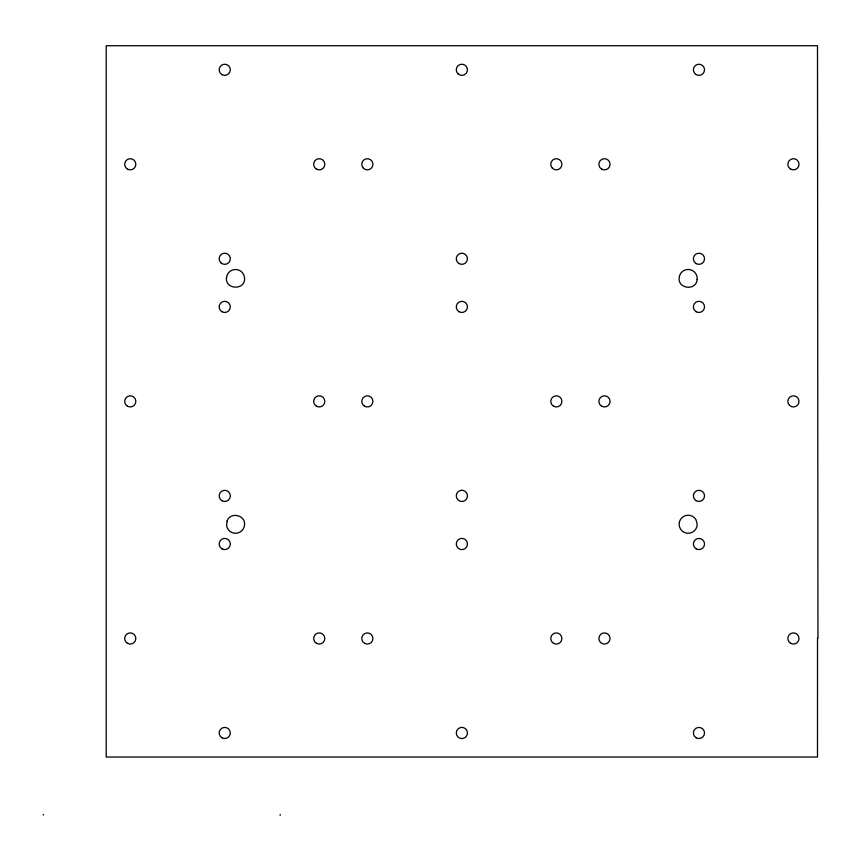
<?xml version="1.0" encoding="UTF-8"?>
<svg xmlns="http://www.w3.org/2000/svg" width="861" height="861" viewBox="0 0 861 861"><rect width="100%" height="100%" fill="white"/><g stroke="black" fill="none" stroke-linecap="round" stroke-linejoin="round"><path stroke-width="1.29" d="M817.519 638.27L817.498 757.045L106.194 757.045L106.194 45.73L817.498 45.73L817.95 638.27M280.169 815.27L280.169 814.42M43.298 814.431L43.287 815.055M226.615 277.048C224.161 290.017 246.117 290.738 244.513 277.629A9.03 9.03 0 0 0 226.615 277.048M679.447 521.917L679.135 524.252A9.03 9.03 0 0 0 688.165 533.282A9.03 9.03 0 0 0 697.206 524.252L695.989 519.732A9.03 9.03 0 0 0 680.341 519.732L679.447 521.917M227.089 521.045L226.615 525.694A9.03 9.03 0 0 0 244.513 525.167C245.998 515.104 230.274 511.38 227.089 521.045M697.141 279.556C696.248 291.136 677.424 288.962 679.2 277.479A9.03 9.03 0 0 1 697.109 277.199L697.141 279.556M461.851 490.296L460.398 490.479A5.586 5.586 0 0 0 460.398 501.274L461.851 501.457A5.586 5.586 0 0 0 467.437 495.871A5.586 5.586 0 0 0 461.851 490.296M461.851 538.416L460.398 538.609A5.586 5.586 0 0 0 460.398 549.393L461.851 549.587A5.586 5.586 0 0 0 467.437 544.001A5.586 5.586 0 0 0 461.851 538.416M461.851 727.394L460.398 727.588A5.586 5.586 0 0 0 460.398 738.372L461.851 738.566A5.586 5.586 0 0 0 467.437 732.98A5.586 5.586 0 0 0 461.851 727.394M459.053 311.736A5.586 5.586 0 0 0 467.437 306.893A5.586 5.586 0 0 0 459.053 302.06A5.586 5.586 0 0 0 459.053 311.736M553.548 406.22A5.586 5.586 0 0 0 561.921 401.387A5.586 5.586 0 0 0 553.548 396.555A5.586 5.586 0 0 0 553.548 406.22M364.569 406.22A5.586 5.586 0 0 0 372.942 401.387A5.586 5.586 0 0 0 364.569 396.555A5.586 5.586 0 0 0 364.569 406.22M221.955 548.834A5.586 5.586 0 0 0 230.328 544.001A5.586 5.586 0 0 0 221.955 539.169A5.586 5.586 0 0 0 221.955 548.834M316.439 643.328A5.586 5.586 0 0 0 324.823 638.485A5.586 5.586 0 0 0 316.439 633.653A5.586 5.586 0 0 0 316.439 643.328M127.46 643.328A5.586 5.586 0 0 0 135.844 638.485A5.586 5.586 0 0 0 127.46 633.653A5.586 5.586 0 0 0 127.46 643.328M221.955 737.812A5.586 5.586 0 0 0 230.328 732.98A5.586 5.586 0 0 0 221.955 728.148A5.586 5.586 0 0 0 221.955 737.812M553.548 643.328A5.586 5.586 0 0 0 561.921 638.485A5.586 5.586 0 0 0 553.548 633.653A5.586 5.586 0 0 0 553.548 643.328M364.569 643.328A5.586 5.586 0 0 0 372.942 638.485A5.586 5.586 0 0 0 364.569 633.653A5.586 5.586 0 0 0 364.569 643.328M221.955 311.736A5.586 5.586 0 0 0 230.328 306.893A5.586 5.586 0 0 0 221.955 302.06A5.586 5.586 0 0 0 221.955 311.736M316.439 406.22A5.586 5.586 0 0 0 324.823 401.387A5.586 5.586 0 0 0 316.439 396.555A5.586 5.586 0 0 0 316.439 406.22M221.955 500.715A5.586 5.586 0 0 0 230.328 495.871A5.586 5.586 0 0 0 221.955 491.039A5.586 5.586 0 0 0 221.955 500.715M127.46 406.22A5.586 5.586 0 0 0 135.844 401.387A5.586 5.586 0 0 0 127.46 396.555A5.586 5.586 0 0 0 127.46 406.22M316.439 169.122A5.586 5.586 0 0 0 324.823 164.279A5.586 5.586 0 0 0 316.439 159.446A5.586 5.586 0 0 0 316.439 169.122M220.793 262.723A5.586 5.586 0 0 0 230.145 260.216A5.586 5.586 0 0 0 223.3 253.382A5.586 5.586 0 0 0 220.793 262.723M127.46 169.122A5.586 5.586 0 0 0 135.844 164.279A5.586 5.586 0 0 0 127.46 159.446A5.586 5.586 0 0 0 127.46 169.122M221.955 74.627A5.586 5.586 0 0 0 230.328 69.795A5.586 5.586 0 0 0 221.955 64.962A5.586 5.586 0 0 0 221.955 74.627M457.901 73.745A5.586 5.586 0 0 0 467.243 71.237A5.586 5.586 0 0 0 460.398 64.403A5.586 5.586 0 0 0 457.901 73.745M552.385 168.229A5.586 5.586 0 0 0 561.727 165.732A5.586 5.586 0 0 0 554.893 158.887A5.586 5.586 0 0 0 552.385 168.229M459.053 263.606A5.586 5.586 0 0 0 467.437 258.774A5.586 5.586 0 0 0 459.053 253.941A5.586 5.586 0 0 0 459.053 263.606M363.407 168.229A5.586 5.586 0 0 0 372.748 165.732A5.586 5.586 0 0 0 365.914 158.887A5.586 5.586 0 0 0 363.407 168.229M696.162 74.627A5.586 5.586 0 0 0 704.535 69.795A5.586 5.586 0 0 0 696.162 64.962A5.586 5.586 0 0 0 696.162 74.627M790.646 169.122A5.586 5.586 0 0 0 799.03 164.279A5.586 5.586 0 0 0 790.646 159.446A5.586 5.586 0 0 0 790.646 169.122M696.162 263.606A5.586 5.586 0 0 0 704.535 258.774A5.586 5.586 0 0 0 696.162 253.941A5.586 5.586 0 0 0 696.162 263.606M601.667 169.122A5.586 5.586 0 0 0 610.051 164.279A5.586 5.586 0 0 0 601.667 159.446A5.586 5.586 0 0 0 601.667 169.122M696.162 311.736A5.586 5.586 0 0 0 704.535 306.893A5.586 5.586 0 0 0 696.162 302.06A5.586 5.586 0 0 0 696.162 311.736M789.494 405.337A5.586 5.586 0 0 0 798.836 402.83A5.586 5.586 0 0 0 791.991 395.995A5.586 5.586 0 0 0 789.494 405.337M696.162 500.715A5.586 5.586 0 0 0 704.535 495.871A5.586 5.586 0 0 0 696.162 491.039A5.586 5.586 0 0 0 696.162 500.715M601.667 406.22A5.586 5.586 0 0 0 610.051 401.387A5.586 5.586 0 0 0 601.667 396.555A5.586 5.586 0 0 0 601.667 406.22M696.162 548.834A5.586 5.586 0 0 0 704.535 544.001A5.586 5.586 0 0 0 696.162 539.169A5.586 5.586 0 0 0 696.162 548.834M790.646 643.328A5.586 5.586 0 0 0 799.03 638.485A5.586 5.586 0 0 0 790.646 633.653A5.586 5.586 0 0 0 790.646 643.328M696.162 737.812A5.586 5.586 0 0 0 704.535 732.98A5.586 5.586 0 0 0 696.162 728.148A5.586 5.586 0 0 0 696.162 737.812M600.515 642.435A5.586 5.586 0 0 0 609.857 639.938A5.586 5.586 0 0 0 603.012 633.093A5.586 5.586 0 0 0 600.515 642.435"/></g></svg>
